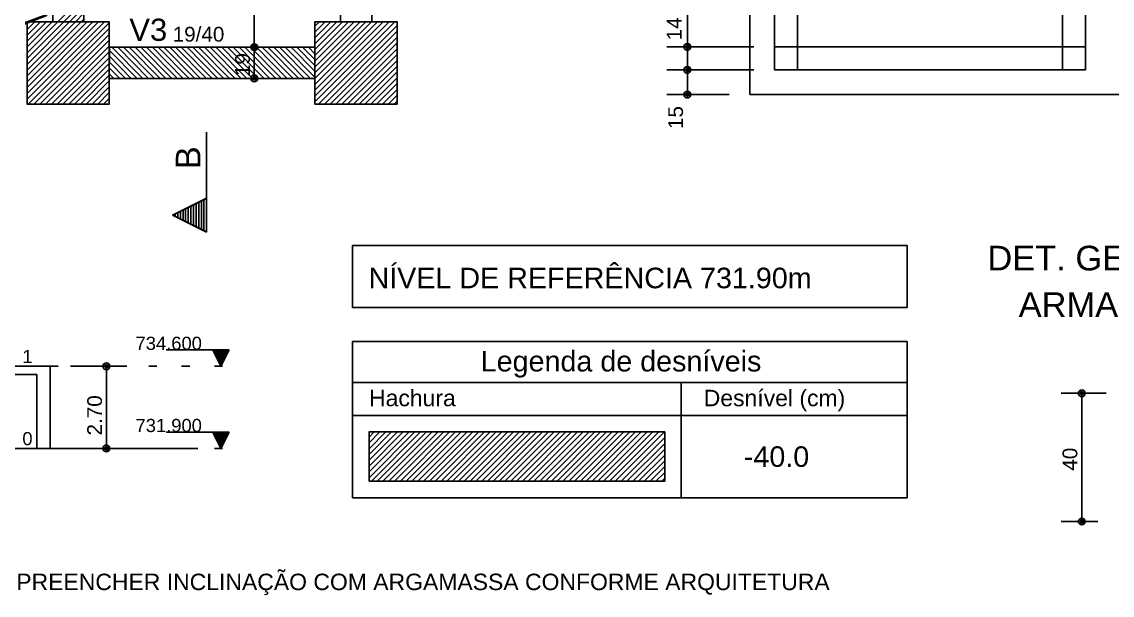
# Model space of a CAD drawing. Extents: x 3 to 128, y 2 to 83.
# Drawn here: x 62.7 to 75.98, y 42.66 to 49.64 of the extents above; entities that cross this region are included whole.
import ezdxf

# ---------------------------------------------------------------- set-up
doc = ezdxf.new("R2010")
doc.units = 0
doc.header["$MEASUREMENT"] = 0
doc.linetypes.add('ESTILO_TQS_0002', pattern=[0.4, 0.1, -0.3])
for name, color, linetype in [('1', 3, 'CONTINUOUS'), ('14', 51, 'CONTINUOUS'), ('22', 178, 'CONTINUOUS'), ('23', 100, 'CONTINUOUS'), ('24', 7, 'CONTINUOUS'), ('3', 7, 'CONTINUOUS'), ('35', 255, 'CONTINUOUS'), ('37', 7, 'CONTINUOUS')]:
    doc.layers.add(name, color=color, linetype=linetype)
doc.styles.add('TQS_ARIAL', font='arial.ttf')

msp = doc.modelspace()

# ---------------------------------------------------------------- linework, layer by layer
at = {"layer": '1', "color": 3, "linetype": 'Continuous'}
for p, q in [((63.271508, 49.141291), (63.271508, 49.141291)), ((66.774591, 49.141504), (66.774591, 49.141504))]:
    msp.add_line(p, q, dxfattribs=at)
at = {"layer": '14', "color": 51, "linetype": 'Continuous'}
for p, q in [((63.145031, 49.639291), (63.461508, 49.955769)), ((63.215741, 49.639291), (63.461508, 49.885058)), ((63.286452, 49.639291), (63.461508, 49.814347)), ((63.357163, 49.639291), (63.461508, 49.743637)), ((63.427873, 49.639291), (63.461508, 49.672926)), ((62.769508, 48.698083), (63.710716, 49.639291)), ((62.769508, 48.768794), (63.640006, 49.639291)), ((62.769508, 48.839505), (63.569295, 49.639291)), ((62.769508, 48.910215), (63.498584, 49.639291)), ((62.769508, 48.980926), (63.427873, 49.639291)), ((62.769508, 49.051637), (63.357163, 49.639291)), ((62.769508, 49.122347), (63.286452, 49.639291)), ((62.769508, 49.193058), (63.215741, 49.639291)), ((62.769508, 49.263769), (63.145031, 49.639291)), ((62.769508, 49.334479), (63.07432, 49.639291)), ((62.769508, 49.40519), (63.003609, 49.639291)), ((62.769508, 49.475901), (62.932899, 49.639291)), ((62.769508, 49.546611), (62.862188, 49.639291)), ((62.769508, 49.617322), (62.791477, 49.639291)), ((62.781427, 48.639291), (63.769508, 49.627372)), ((62.852138, 48.639291), (63.769508, 49.556662)), ((66.272591, 48.665632), (67.246462, 49.639504)), ((66.272591, 48.736342), (67.175752, 49.639504)), ((66.272591, 48.807053), (67.105041, 49.639504)), ((66.272591, 48.877764), (67.03433, 49.639504)), ((66.272591, 48.948474), (66.96362, 49.639504)), ((66.272591, 49.019185), (66.892909, 49.639504)), ((66.272591, 49.089896), (66.822198, 49.639504)), ((66.272591, 49.160606), (66.751488, 49.639504)), ((66.272591, 49.231317), (66.680777, 49.639504)), ((66.272591, 49.302028), (66.610066, 49.639504)), ((66.272591, 49.372738), (66.539356, 49.639504)), ((66.272591, 49.443449), (66.468645, 49.639504)), ((66.272591, 49.51416), (66.397934, 49.639504)), ((66.272591, 49.584871), (66.327224, 49.639504)), ((66.317173, 48.639504), (67.272591, 49.594921)), ((66.387884, 48.639504), (67.272591, 49.52421)), ((62.922848, 48.639291), (63.769508, 49.485951)), ((62.993559, 48.639291), (63.769508, 49.41524)), ((66.458594, 48.639504), (67.272591, 49.4535)), ((63.06427, 48.639291), (63.769508, 49.34453)), ((63.13498, 48.639291), (63.769508, 49.273819)), ((63.771297, 49.291145), (64.107592, 48.951291)), ((63.801912, 49.331291), (64.177933, 48.951291)), ((63.872254, 49.331291), (64.248275, 48.951291)), ((63.942595, 49.331291), (64.318616, 48.951291)), ((64.012937, 49.331291), (64.388958, 48.951291)), ((64.083278, 49.331291), (64.459299, 48.951291)), ((64.153619, 49.331291), (64.529641, 48.951291)), ((64.223961, 49.331291), (64.599982, 48.951291)), ((64.294302, 49.331291), (64.670323, 48.951291)), ((64.364644, 49.331291), (64.740665, 48.951291)), ((64.434985, 49.331291), (64.811006, 48.951291)), ((64.505327, 49.331291), (64.881348, 48.951291)), ((64.575668, 49.331291), (64.951689, 48.951291)), ((64.64601, 49.331291), (65.022031, 48.951291)), ((64.716351, 49.331291), (65.092372, 48.951291)), ((64.786693, 49.331291), (65.162714, 48.951291)), ((64.857034, 49.331291), (65.233055, 48.951291)), ((64.927376, 49.331291), (65.303397, 48.951291)), ((64.997717, 49.331291), (65.373738, 48.951291)), ((65.068058, 49.331291), (65.444079, 48.951291)), ((65.1384, 49.331291), (65.514421, 48.951291)), ((65.208741, 49.331291), (65.584762, 48.951291)), ((65.279083, 49.331291), (65.655104, 48.951291)), ((65.349424, 49.331291), (65.725445, 48.951291)), ((65.419766, 49.331291), (65.795787, 48.951291)), ((65.490107, 49.331291), (65.866128, 48.951291)), ((65.560449, 49.331291), (65.93647, 48.951291)), ((65.63079, 49.331291), (66.006811, 48.951291)), ((65.701132, 49.331291), (66.077153, 48.951291)), ((65.771473, 49.331291), (66.147494, 48.951291)), ((65.841814, 49.331291), (66.217835, 48.951291)), ((65.912156, 49.331291), (66.272591, 48.967042)), ((65.982497, 49.331291), (66.272591, 49.038128)), ((66.052839, 49.331291), (66.272591, 49.109214)), ((66.12318, 49.331291), (66.272591, 49.180299)), ((66.193522, 49.331291), (66.272591, 49.251385)), ((66.263863, 49.331291), (66.272591, 49.322471)), ((66.529305, 48.639504), (67.272591, 49.382789)), ((66.600016, 48.639504), (67.272591, 49.312078)), ((63.205691, 48.639291), (63.769508, 49.203108)), ((63.276402, 48.639291), (63.769508, 49.132398)), ((63.770553, 49.149725), (63.966909, 48.951291)), ((63.770925, 49.220435), (64.03725, 48.951291)), ((66.670727, 48.639504), (67.272591, 49.241368)), ((66.741437, 48.639504), (67.272591, 49.170657)), ((63.347112, 48.639291), (63.769508, 49.061687)), ((63.417823, 48.639291), (63.769508, 48.990976)), ((63.769808, 49.008306), (63.826226, 48.951291)), ((63.77018, 49.079016), (63.896567, 48.951291)), ((66.812148, 48.639504), (67.272591, 49.099946)), ((66.882859, 48.639504), (67.272591, 49.029236)), ((63.488534, 48.639291), (63.769508, 48.920266)), ((66.953569, 48.639504), (67.272591, 48.958525)), ((67.02428, 48.639504), (67.272591, 48.887814)), ((63.559244, 48.639291), (63.769508, 48.849555)), ((63.629955, 48.639291), (63.769508, 48.778844)), ((67.094991, 48.639504), (67.272591, 48.817104)), ((67.165701, 48.639504), (67.272591, 48.746393)), ((63.700666, 48.639291), (63.769508, 48.708134)), ((67.236412, 48.639504), (67.272591, 48.675682)), ((66.932182, 44.092633), (67.489393, 44.649844)), ((66.932182, 44.163344), (67.418682, 44.649844)), ((66.932182, 44.234055), (67.347971, 44.649844)), ((66.932182, 44.304765), (67.277261, 44.649844)), ((66.932182, 44.375476), (67.20655, 44.649844)), ((66.932182, 44.446187), (67.135839, 44.649844)), ((66.932182, 44.516897), (67.065129, 44.649844)), ((66.932182, 44.587608), (66.994418, 44.649844)), ((66.960103, 44.049844), (67.560103, 44.649844)), ((67.030814, 44.049844), (67.630814, 44.649844)), ((67.101525, 44.049844), (67.701525, 44.649844)), ((67.172235, 44.049844), (67.772235, 44.649844)), ((67.242946, 44.049844), (67.842946, 44.649844)), ((67.313657, 44.049844), (67.913657, 44.649844)), ((67.384367, 44.049844), (67.984367, 44.649844)), ((67.455078, 44.049844), (68.055078, 44.649844)), ((67.525789, 44.049844), (68.125789, 44.649844)), ((67.596499, 44.049844), (68.196499, 44.649844)), ((67.66721, 44.049844), (68.26721, 44.649844)), ((67.737921, 44.049844), (68.337921, 44.649844)), ((67.808631, 44.049844), (68.408631, 44.649844)), ((67.879342, 44.049844), (68.479342, 44.649844)), ((67.950053, 44.049844), (68.550053, 44.649844)), ((68.020763, 44.049844), (68.620763, 44.649844)), ((68.091474, 44.049844), (68.691474, 44.649844)), ((68.162185, 44.049844), (68.762185, 44.649844)), ((68.232895, 44.049844), (68.832895, 44.649844)), ((68.303606, 44.049844), (68.903606, 44.649844)), ((68.374317, 44.049844), (68.974317, 44.649844)), ((68.445028, 44.049844), (69.045028, 44.649844)), ((68.515738, 44.049844), (69.115738, 44.649844)), ((68.586449, 44.049844), (69.186449, 44.649844)), ((68.65716, 44.049844), (69.25716, 44.649844)), ((68.72787, 44.049844), (69.32787, 44.649844)), ((68.798581, 44.049844), (69.398581, 44.649844)), ((68.869292, 44.049844), (69.469292, 44.649844)), ((68.940002, 44.049844), (69.540002, 44.649844)), ((69.010713, 44.049844), (69.610713, 44.649844)), ((69.081424, 44.049844), (69.681424, 44.649844)), ((69.152134, 44.049844), (69.752134, 44.649844)), ((69.222845, 44.049844), (69.822845, 44.649844)), ((69.293556, 44.049844), (69.893556, 44.649844)), ((69.364266, 44.049844), (69.964266, 44.649844)), ((69.434977, 44.049844), (70.034977, 44.649844)), ((69.505688, 44.049844), (70.105688, 44.649844)), ((69.576398, 44.049844), (70.176398, 44.649844)), ((69.647109, 44.049844), (70.247109, 44.649844)), ((69.71782, 44.049844), (70.31782, 44.649844)), ((69.78853, 44.049844), (70.38853, 44.649844)), ((69.859241, 44.049844), (70.459241, 44.649844)), ((69.929952, 44.049844), (70.529952, 44.649844)), ((70.000662, 44.049844), (70.532182, 44.581364)), ((70.071373, 44.049844), (70.532182, 44.510653)), ((70.142084, 44.049844), (70.532182, 44.439942)), ((70.212794, 44.049844), (70.532182, 44.369232)), ((70.283505, 44.049844), (70.532182, 44.298521)), ((70.354216, 44.049844), (70.532182, 44.22781)), ((70.424927, 44.049844), (70.532182, 44.1571)), ((70.495637, 44.049844), (70.532182, 44.086389))]:
    msp.add_line(p, q, dxfattribs=at)
for points in [[(63.081508, 49.639291), (63.461508, 49.639291), (63.461509, 53.267685), (63.081509, 53.267685), (63.081508, 49.639291)], [(66.584591, 49.639504), (66.964591, 49.641504), (66.964591, 53.26876), (66.584591, 53.26876), (66.584591, 49.639504)], [(62.769508, 49.639291), (63.769508, 49.639291), (63.769508, 48.639291), (62.769508, 48.639291), (62.769508, 49.639291)], [(66.272591, 49.639504), (67.272591, 49.639504), (67.272591, 48.639504), (66.272591, 48.639504), (66.272591, 49.639504)], [(63.771508, 49.331291), (63.769508, 48.951291), (66.272591, 48.951291), (66.272591, 49.331291), (63.771508, 49.331291)], [(66.932182, 44.049844), (70.532182, 44.049844), (70.532182, 44.649844), (66.932182, 44.649844), (66.932182, 44.049844)]]:
    msp.add_lwpolyline(points, dxfattribs=at)
at = {"layer": '22', "color": 178, "linetype": 'Continuous'}
for p, q in [((64.952683, 47.082835), (64.952683, 48.295969)), ((64.954422, 48.295969), (64.954422, 47.080014)), ((64.53959, 47.28743), (64.952683, 47.493977)), ((64.543493, 47.28743), (64.952683, 47.492026)), ((64.762961, 47.175745), (64.762961, 47.399116)), ((64.794871, 47.15979), (64.794871, 47.415071)), ((64.826782, 47.143835), (64.826782, 47.431026)), ((64.858691, 47.127879), (64.858691, 47.446981)), ((64.890602, 47.111924), (64.890602, 47.462936)), ((64.922512, 47.095969), (64.922512, 47.478892)), ((64.954422, 47.080014), (64.53959, 47.28743)), ((64.952683, 47.082835), (64.543492, 47.28743)), ((64.5715, 47.271475), (64.5715, 47.306654)), ((64.60341, 47.25552), (64.60341, 47.319341)), ((64.635321, 47.239565), (64.635321, 47.335296)), ((64.667231, 47.22361), (64.667231, 47.351251)), ((64.699141, 47.207655), (64.699141, 47.367206)), ((64.731051, 47.1917), (64.731051, 47.383161))]:
    msp.add_line(p, q, dxfattribs=at)
at = {"layer": '23', "color": 100, "linetype": 'Continuous'}
for p, q in [((71.568564, 48.755125), (71.568136, 56.934939)), ((71.868533, 49.354669), (71.868167, 56.334667)), ((72.148533, 49.354684), (72.148167, 56.334682)), ((75.375165, 49.354852), (75.3748, 56.335837)), ((75.655165, 49.354867), (75.6548, 56.33388)), ((71.868534, 49.335125), (71.868533, 49.354669)), ((71.868534, 49.335125), (72.148534, 49.33514)), ((71.868549, 49.055125), (71.868534, 49.335125)), ((72.148534, 49.33514), (72.148533, 49.354684)), ((72.148534, 49.33514), (75.375166, 49.335309)), ((72.148549, 49.05514), (72.148534, 49.33514)), ((75.375166, 49.335309), (75.375165, 49.354852)), ((75.375166, 49.335309), (75.655166, 49.335323)), ((75.375181, 49.055309), (75.375166, 49.335309)), ((75.655166, 49.335323), (75.655165, 49.354867)), ((75.655181, 49.055323), (75.655166, 49.335323)), ((71.868549, 49.055125), (72.148549, 49.05514)), ((72.148549, 49.05514), (75.375181, 49.055309)), ((75.375181, 49.055309), (75.655181, 49.055323)), ((71.568564, 48.755125), (78.648145, 48.755309)), ((66.732182, 45.749844), (66.732182, 44.849844)), ((66.732182, 45.749844), (73.482182, 45.749844)), ((73.482182, 45.749844), (73.482182, 45.249844)), ((65.229244, 45.648657), (64.461244, 45.648657)), ((65.129244, 45.448657), (65.029244, 45.648657)), ((65.038162, 45.63082), (65.220326, 45.63082)), ((65.04708, 45.612984), (65.211407, 45.612984)), ((65.055999, 45.595147), (65.202489, 45.595147)), ((65.064917, 45.577311), (65.193571, 45.577311)), ((65.073835, 45.559474), (65.184653, 45.559474)), ((65.082754, 45.541638), (65.175735, 45.541638)), ((65.129244, 45.448657), (65.229244, 45.648657)), ((58.049244, 45.448657), (63.049244, 45.448657)), ((63.049244, 45.448657), (63.049244, 44.448657)), ((65.091672, 45.523801), (65.166816, 45.523801)), ((65.10059, 45.505964), (65.157898, 45.505964)), ((65.109509, 45.488128), (65.14898, 45.488128)), ((65.118427, 45.470291), (65.140061, 45.470291)), ((58.189244, 45.348657), (62.889244, 45.348657)), ((62.889244, 45.348657), (62.889244, 44.448657)), ((66.732182, 45.249844), (73.482182, 45.249844)), ((70.732182, 45.249844), (70.732182, 44.849844)), ((73.482182, 45.249844), (73.482182, 44.849844)), ((66.732182, 44.849844), (73.482182, 44.849844)), ((66.732182, 43.849844), (66.732182, 44.849844)), ((70.732182, 44.849844), (70.732182, 43.849844)), ((73.482182, 44.849844), (73.482182, 43.849844)), ((65.229244, 44.648657), (64.461244, 44.648657)), ((65.129244, 44.448657), (65.029244, 44.648657)), ((65.038162, 44.63082), (65.220326, 44.63082)), ((65.04708, 44.612984), (65.211407, 44.612984)), ((65.129244, 44.448657), (65.229244, 44.648657)), ((65.055999, 44.595147), (65.202489, 44.595147)), ((65.064917, 44.577311), (65.193571, 44.577311)), ((65.073835, 44.559474), (65.184653, 44.559474)), ((65.082754, 44.541638), (65.175735, 44.541638)), ((65.091672, 44.523801), (65.166816, 44.523801)), ((65.10059, 44.505964), (65.157898, 44.505964)), ((65.109509, 44.488128), (65.14898, 44.488128)), ((59.849244, 44.448657), (63.049244, 44.448657)), ((62.689244, 44.448657), (62.889244, 44.448657)), ((63.049244, 44.448657), (63.249244, 44.448657)), ((63.249244, 44.448657), (64.849244, 44.448657)), ((65.118427, 44.470291), (65.140061, 44.470291)), ((66.732182, 43.849844), (73.482182, 43.849844))]:
    msp.add_line(p, q, dxfattribs=at)
for points in [[(66.732182, 46.165406), (73.482182, 46.165406), (73.482182, 46.919759), (66.732182, 46.919759), (66.732182, 46.165406)], [(66.932182, 44.049844), (70.532182, 44.049844), (70.532182, 44.649844), (66.932182, 44.649844), (66.932182, 44.049844)]]:
    msp.add_lwpolyline(points, dxfattribs=at)
at = {"layer": '24', "color": 7, "linetype": 'ESTILO_TQS_0002'}
for p, q in [((63.049244, 45.448657), (65.289244, 45.448657)), ((63.049244, 44.448657), (65.289244, 44.448657))]:
    msp.add_line(p, q, dxfattribs=at)
at = {"layer": '3', "color": 7, "linetype": 'Continuous'}
for points in [[(63.081509, 53.267685), (63.081508, 49.639291)], [(63.461508, 49.639291), (63.461509, 53.267685)], [(66.964591, 49.639504), (66.964591, 53.26876)], [(62.769508, 48.639291), (63.769508, 48.639291), (63.769508, 49.639291), (62.769508, 49.639291), (62.769508, 48.639291)], [(66.272591, 48.639504), (67.272591, 48.639504), (67.272591, 49.639504), (66.272591, 49.639504), (66.272591, 48.639504)], [(66.272591, 49.331291), (63.769508, 49.331291)], [(63.767508, 48.951291), (66.272591, 48.951291)]]:
    msp.add_lwpolyline(points, dxfattribs=at)
at = {"layer": '35', "color": 255, "linetype": 'Continuous'}
for p, q in [((70.808274, 56.354939), (70.808274, 49.335125)), ((65.535515, 49.331291), (65.535515, 53.579685)), ((65.535515, 48.951291), (65.535515, 49.331291)), ((65.535515, 49.331291), (65.535515, 49.331291)), ((65.535515, 49.331291), (65.535515, 49.331291)), ((71.618534, 49.335125), (70.558274, 49.335125)), ((71.618534, 49.335125), (70.558274, 49.335125)), ((70.808274, 49.335125), (70.808274, 49.055125)), ((71.868534, 49.335125), (71.868534, 49.335125)), ((71.868534, 49.335125), (71.868534, 49.335125)), ((71.618549, 49.055125), (70.558274, 49.055125)), ((71.618549, 49.055125), (70.558274, 49.055125)), ((70.808274, 49.055125), (70.808274, 48.755125)), ((71.868549, 49.055125), (71.868549, 49.055125)), ((71.868549, 49.055125), (71.868549, 49.055125)), ((65.535515, 48.951291), (65.535515, 48.951291)), ((71.318564, 48.755125), (70.558274, 48.755125)), ((71.568564, 48.755125), (71.568564, 48.755125)), ((63.049244, 45.448657), (63.049244, 45.448657)), ((63.299244, 45.448657), (63.984515, 45.448657)), ((63.734515, 44.448657), (63.734515, 45.448657)), ((75.904928, 45.120309), (75.359546, 45.120309)), ((75.609546, 43.560309), (75.609546, 45.120309)), ((63.049244, 44.448657), (63.049244, 44.448657)), ((63.299244, 44.448657), (63.984515, 44.448657)), ((75.804928, 43.560309), (75.359546, 43.560309))]:
    msp.add_line(p, q, dxfattribs=at)
for centre, radius in [((65.535515, 49.331291), 0.041625), ((65.535515, 49.331291), 0.041625), ((65.535515, 49.331291), 0.02075), ((65.535515, 49.331291), 0.02075), ((70.808274, 49.335125), 0.041625), ((70.808274, 49.335125), 0.041625), ((70.808274, 49.335125), 0.02075), ((70.808274, 49.335125), 0.02075), ((65.535515, 48.951291), 0.041625), ((70.808274, 49.055125), 0.041625), ((70.808274, 49.055125), 0.041625), ((70.808274, 49.055125), 0.02075), ((70.808274, 49.055125), 0.02075), ((65.535515, 48.951291), 0.02075), ((70.808274, 48.755125), 0.041625), ((70.808274, 48.755125), 0.02075), ((63.734515, 45.448657), 0.041625), ((63.734515, 45.448657), 0.02075), ((75.609546, 45.120309), 0.041625), ((75.609546, 45.120309), 0.02075), ((63.734515, 44.448657), 0.041625), ((63.734515, 44.448657), 0.02075), ((75.609546, 43.560309), 0.041625), ((75.609546, 43.560309), 0.02075)]:
    msp.add_circle(centre, radius, dxfattribs=at)

# ---------------------------------------------------------------- texts
at = {"layer": '22', "color": 178, "linetype": 'Continuous', "style": 'TQS_ARIAL'}
msp.add_text('B', height=0.3, rotation=90, dxfattribs=at).set_placement((64.879422, 47.845969))
at = {"layer": '23', "color": 100, "linetype": 'Continuous', "style": 'TQS_ARIAL'}
for s, height, p in [('DET. GENÉRICO CONTRAPISO ', 0.3, (74.460879, 46.615271)), ('NÍVEL DE REFERÊNCIA 731.90m', 0.25, (66.925535, 46.398057)), ('ARMADO JUNTO AS VIGAS', 0.3, (74.841412, 46.049328)), ('734.600', 0.16, (64.089244, 45.648643)), (' 1', 0.16, (62.649244, 45.488643)), ('Legenda de desníveis', 0.25, (68.291693, 45.385783)), ('Hachura', 0.2, (66.932182, 44.962344)), ('Desnível (cm)', 0.2, (71.007182, 44.962344)), ('731.900', 0.16, (64.089244, 44.648643)), (' 0', 0.16, (62.649244, 44.488643)), ('  -40.0', 0.25, (71.301361, 44.224844)), ('NOTA: PREENCHER INCLINAÇÃO COM ARGAMASSA CONFORME ARQUITETURA ', 0.2, (61.706264, 42.725433))]:
    msp.add_text(s, height=height, dxfattribs=at).set_placement(p)
at = {"layer": '35', "color": 255, "linetype": 'Continuous', "style": 'TQS_ARIAL'}
for s, p in [('14', (70.73718, 49.414392)), ('19', (65.481515, 48.979291)), ('15', (70.754274, 48.335125)), ('2.70', (63.680515, 44.606657)), ('40', (75.555546, 44.178309))]:
    msp.add_text(s, height=0.18, rotation=90, dxfattribs=at).set_placement(p)
at = {"layer": '37', "color": 7, "linetype": 'Continuous', "style": 'TQS_ARIAL'}
for s, height, rotation, p in [('V4', 0.27, 90, (63.014008, 49.601291)), ('V3', 0.27, 359.999992, (64.013734, 49.407914)), ('19/40', 0.18, 359.999992, (64.541508, 49.398791))]:
    msp.add_text(s, height=height, rotation=rotation, dxfattribs=at).set_placement(p)

doc.saveas('drawing.dxf')
